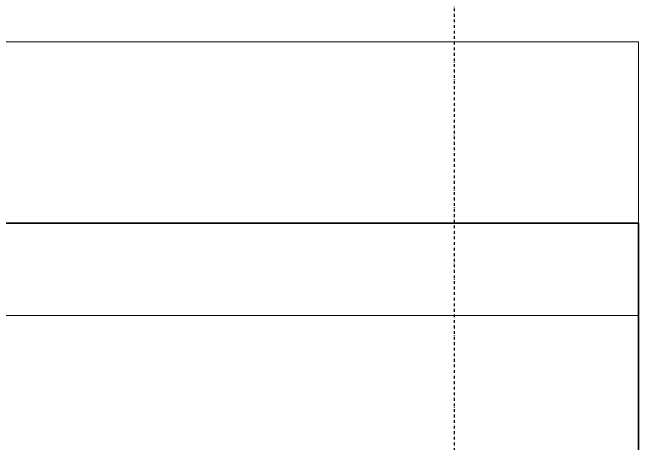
# Model space of a CAD drawing. Header units: millimetres. Extents: x 180139 to 245212, y -4005 to 9345.
# Drawn here: x 238480 to 239841, y 5571 to 6508 of the extents above; entities that cross this region are included whole.
import ezdxf

# ---------------------------------------------------------------- set-up
doc = ezdxf.new("R2010")
doc.units = ezdxf.units.MM
doc.linetypes.add('1_Čerchovaná 6_0mm', pattern=[12, 6, -3, 0, -3])
doc.layers.add('A-ROOF', color=7, linetype='Continuous', lineweight=9)
doc.layers.add('A-ROOF-1', color=7, linetype='Continuous', lineweight=35)
doc.layers.add('S-GRID-1', color=9, linetype='1_Čerchovaná 6_0mm', lineweight=25, true_color=0x808080)

msp = doc.modelspace()

# ---------------------------------------------------------------- linework, layer by layer
at = {"layer": 'A-ROOF'}
for p, q in [((239840.9, 6444), (211650.9, 6444)), ((239840.9, 6049.5), (239840.9, 6444)), ((211650.9, 5848.6), (239840.9, 5848.6))]:
    msp.add_line(p, q, dxfattribs=at)
at = {"layer": 'A-ROOF-1'}
for p, q in [((239840.9, 6049.5), (211650.9, 6049.5)), ((239840.9, 5547.4), (239840.9, 6049.5))]:
    msp.add_line(p, q, dxfattribs=at)
at = {"layer": 'S-GRID-1'}
msp.add_line((239440.9, -3000), (239440.9, 7794.4), dxfattribs=at)

doc.saveas('drawing.dxf')
